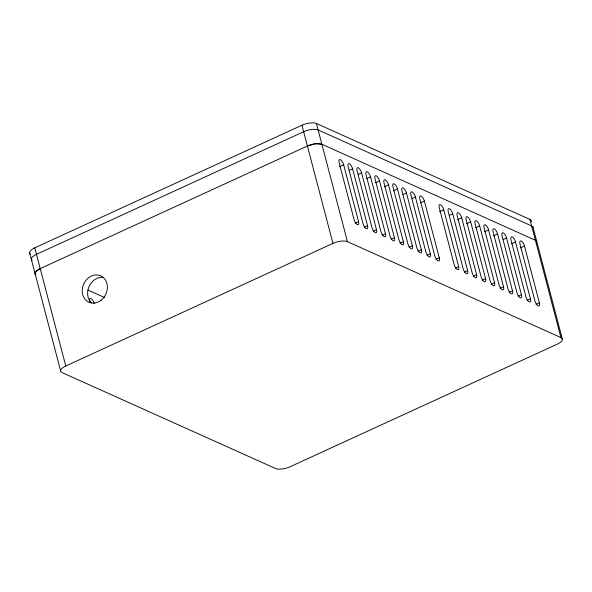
<?xml version="1.0" encoding="UTF-8"?>
<svg xmlns="http://www.w3.org/2000/svg" width="592" height="592" viewBox="0 0 592 592"><rect width="100%" height="100%" fill="white"/><g stroke="black" fill="none" stroke-linecap="round" stroke-linejoin="round"><path stroke-width="0.89" d="M35.897 274.851C33.3 272.202 38.14 269.552 40.226 268.613L307.411 146.002C311.888 144.159 317.105 142.709 321.878 144.248L536.004 240.537L536.744 241.432L562.4 339.342M60.599 370.821L35.054 273.43L36.408 271.018L40.226 268.613M536.522 243.12L536.463 240.959L535.375 240.189M30.451 254.072A10.863 4.085 -14.7 0 1 34.78 247.833L301.957 125.23A10.863 4.085 -14.7 0 1 316.424 123.476L529.929 219.41A10.863 4.085 -14.7 0 1 531.327 221.748M339.512 166.663L343.641 164.768A4.529 1.776 65.3 0 0 340.333 159.699A4.529 1.776 65.3 0 0 339.157 162.756L354.06 219.565A4.529 1.776 65.3 0 0 357.368 224.627A4.529 1.776 65.3 0 0 358.545 221.578L343.641 164.768M349.31 170.318L352.61 168.801A4.529 1.776 65.3 0 0 349.302 163.732A4.529 1.776 65.3 0 0 348.126 166.781L363.029 223.591A4.529 1.776 65.3 0 0 366.337 228.66A4.529 1.776 65.3 0 0 367.514 225.611L352.61 168.801M358.278 174.344L361.579 172.827A4.529 1.776 65.3 0 0 358.271 167.765A4.529 1.776 65.3 0 0 357.094 170.814L371.998 227.624A4.529 1.776 65.3 0 0 375.306 232.693A4.529 1.776 65.3 0 0 376.482 229.637L361.579 172.827M366.418 178.754L370.555 176.86A4.529 1.776 65.3 0 0 367.247 171.798A4.529 1.776 65.3 0 0 366.063 174.847L380.967 231.657A4.529 1.776 65.3 0 0 384.275 236.719A4.529 1.776 65.3 0 0 385.459 233.67L370.555 176.86M375.395 182.787L379.524 180.893A4.529 1.776 65.3 0 0 376.216 175.824A4.529 1.776 65.3 0 0 375.039 178.88L389.943 235.683A4.529 1.776 65.3 0 0 393.251 240.752A4.529 1.776 65.3 0 0 394.427 237.703L379.524 180.893M384.363 186.82L388.493 184.926A4.529 1.776 65.3 0 0 385.185 179.857A4.529 1.776 65.3 0 0 384.008 182.906L398.912 239.716A4.529 1.776 65.3 0 0 402.22 244.785A4.529 1.776 65.3 0 0 403.396 241.736L388.493 184.926M393.332 190.853L397.461 188.952A4.529 1.776 65.3 0 0 394.154 183.89A4.529 1.776 65.3 0 0 392.977 186.939L407.881 243.749A4.529 1.776 65.3 0 0 411.188 248.81A4.529 1.776 65.3 0 0 412.365 245.761L397.461 188.952M403.13 194.502L406.438 192.985A4.529 1.776 65.3 0 0 403.13 187.923A4.529 1.776 65.3 0 0 401.946 190.972L416.849 247.782A4.529 1.776 65.3 0 0 420.157 252.843A4.529 1.776 65.3 0 0 421.341 249.794L406.438 192.985M355.237 223.095L358.545 221.578M412.099 198.535L415.406 197.018A4.529 1.776 65.3 0 0 412.099 191.949A4.529 1.776 65.3 0 0 410.922 194.997L425.826 251.807A4.529 1.776 65.3 0 0 429.133 256.876A4.529 1.776 65.3 0 0 430.31 253.827L415.406 197.018M364.213 227.128L367.514 225.611M420.246 202.945L424.375 201.051A4.529 1.776 65.3 0 0 421.067 195.982A4.529 1.776 65.3 0 0 419.891 199.03L434.794 255.84A4.529 1.776 65.3 0 0 438.102 260.909A4.529 1.776 65.3 0 0 439.279 257.853L424.375 201.051M65.779 365.997L332.956 243.386A10.863 4.085 -14.7 0 1 347.43 241.64L560.927 337.573A10.863 4.085 -14.7 0 1 557.22 344.167L290.043 466.77A10.863 4.085 -14.7 0 1 275.576 468.524L62.071 372.59A10.863 4.085 -14.7 0 1 65.779 365.997L34.78 247.833M373.182 231.154L376.482 229.637M382.151 235.187L385.459 233.67M439.619 211.647L443.748 209.753A4.529 1.776 65.3 0 0 440.448 204.691A4.529 1.776 65.3 0 0 439.264 207.74L454.168 264.55A4.529 1.776 65.3 0 0 457.475 269.612A4.529 1.776 65.3 0 0 458.652 266.563L443.748 209.753M391.12 239.22L394.427 237.703M449.417 215.303L452.725 213.786A4.529 1.776 65.3 0 0 449.417 208.717A4.529 1.776 65.3 0 0 448.24 211.773L463.144 268.576A4.529 1.776 65.3 0 0 466.452 273.645A4.529 1.776 65.3 0 0 467.628 270.596L452.725 213.786M400.096 243.245L403.396 241.736M457.564 219.713L461.693 217.819A4.529 1.776 65.3 0 0 458.386 212.75A4.529 1.776 65.3 0 0 457.209 215.799L472.113 272.609A4.529 1.776 65.3 0 0 475.42 277.678A4.529 1.776 65.3 0 0 476.597 274.629L461.693 217.819M409.065 247.278L412.365 245.761M466.533 223.746L470.662 221.845A4.529 1.776 65.3 0 0 467.354 216.783A4.529 1.776 65.3 0 0 466.178 219.832L481.081 276.642A4.529 1.776 65.3 0 0 484.389 281.703A4.529 1.776 65.3 0 0 485.566 278.654L470.662 221.845M418.033 251.311L421.341 249.794M475.502 227.772L479.631 225.878A4.529 1.776 65.3 0 0 476.331 220.816A4.529 1.776 65.3 0 0 475.147 223.865L490.05 280.675A4.529 1.776 65.3 0 0 493.358 285.736A4.529 1.776 65.3 0 0 494.535 282.687L479.631 225.878M427.002 255.344L430.31 253.827M484.471 231.805L488.607 229.911A4.529 1.776 65.3 0 0 485.299 224.842A4.529 1.776 65.3 0 0 484.123 227.89L499.026 284.7A4.529 1.776 65.3 0 0 502.327 289.769A4.529 1.776 65.3 0 0 503.511 286.72L488.607 229.911M435.971 259.37L439.279 257.853M493.447 235.838L497.576 233.944A4.529 1.776 65.3 0 0 494.268 228.875A4.529 1.776 65.3 0 0 493.092 231.923L507.995 288.733A4.529 1.776 65.3 0 0 511.303 293.802A4.529 1.776 65.3 0 0 512.48 290.746L497.576 233.944M503.244 239.486L506.545 237.969A4.529 1.776 65.3 0 0 503.237 232.908A4.529 1.776 65.3 0 0 502.06 235.956L516.964 292.766A4.529 1.776 65.3 0 0 520.272 297.828A4.529 1.776 65.3 0 0 521.448 294.779L506.545 237.969M455.352 268.08L458.652 266.563M511.384 243.897L515.514 242.002A4.529 1.776 65.3 0 0 512.206 236.933A4.529 1.776 65.3 0 0 511.029 239.989L525.933 296.799A4.529 1.776 65.3 0 0 529.241 301.861A4.529 1.776 65.3 0 0 530.417 298.812L515.514 242.002M464.32 272.113L467.628 270.596M520.353 247.93L524.49 246.035A4.529 1.776 65.3 0 0 521.182 240.966A4.529 1.776 65.3 0 0 520.005 244.015L534.909 300.825A4.529 1.776 65.3 0 0 538.209 305.894A4.529 1.776 65.3 0 0 539.393 302.845L524.49 246.035M473.289 276.138L476.597 274.629M482.265 280.171L485.566 278.654M491.234 284.204L494.535 282.687M500.203 288.237L503.511 286.72M509.172 292.263L512.48 290.746M518.148 296.296L521.448 294.779M527.117 300.329L530.417 298.812M536.086 304.362L539.393 302.845M307.411 146.002L315.41 143.76L321.878 144.248M87.919 290.043L104.703 297.584M35.054 273.43L35.439 274.429M533 227.15L536.744 241.432M529.929 219.41L560.927 337.573M316.424 123.476L347.43 241.64M301.957 125.23L332.956 243.386M29.704 253.184L35.157 273.955M533.103 227.676A10.863 4.085 -14.7 0 0 531.631 225.907L318.133 129.966A10.863 4.085 -14.7 0 0 303.659 131.72L36.482 254.331A10.863 4.085 -14.7 0 0 32.153 260.569M91.39 302.756A14.489 12.166 -65.8 0 1 89.207 286.202A14.489 12.166 -65.8 0 1 103.289 277.426M89.799 301.624A4.529 1.776 65.3 0 1 90.976 298.575A4.529 1.776 65.3 0 1 94.283 303.644M101.225 300.137A14.489 12.166 -65.8 0 0 100.958 275.916A14.489 12.166 -65.8 0 0 82.214 291.042A14.489 12.166 -65.8 0 0 101.225 300.137"/></g></svg>
